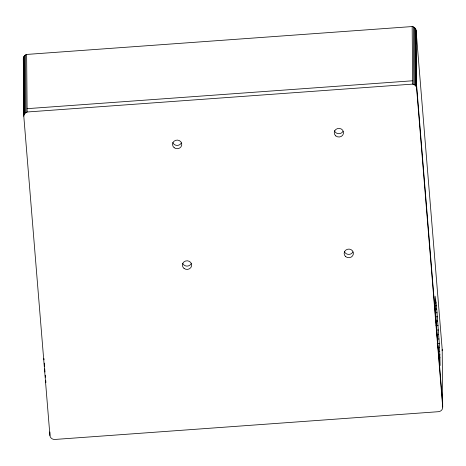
<?xml version="1.0" encoding="UTF-8"?>
<svg xmlns="http://www.w3.org/2000/svg" width="466" height="466" viewBox="0 0 466 466"><rect width="100%" height="100%" fill="white"/><g stroke="black" fill="none" stroke-linecap="round" stroke-linejoin="round"><path stroke-width="0.7" d="M23.3 58.699C23.265 56.712 24.75 54.959 26.632 54.44L412.16 26.556C414.099 26.83 415.812 28.362 416.074 30.342L442.199 349.494L442.7 407.051A4.637 4.322 -0.5 0 1 438.43 411.694L54.982 439.444A4.637 4.322 -0.5 0 1 49.932 435.553L23.801 116.255L23.3 58.699L23.539 61.599M23.801 116.255L23.428 57.574M23.935 115.131L25.082 113.168L27.133 111.997L412.66 84.113C414.6 84.387 416.313 85.919 416.575 87.899L442.7 407.051M27.104 108.665L412.631 80.775M434.673 302.917L436.094 302.818L437.044 312.756L439.572 347.415L440.149 365.507L437.859 344.927L416.546 84.562M434.97 305.824L436.392 305.719M435.285 309.156L436.706 309.051M435.617 312.861L437.044 312.756M435.25 316.927L437.382 316.769M435.599 321.179L437.731 321.027M435.943 325.606L438.075 325.449M436.281 330.12L438.413 329.963M436.601 334.652L438.733 334.495M437.615 339.067L439.036 338.968M437.184 343.448L439.316 343.296M438.145 347.514L439.572 347.415M438.366 351.347L439.788 351.248M438.547 354.836L439.968 354.731M438.687 357.911L440.108 357.806M436.094 302.818L435.093 296.195L435.46 310.455L437.516 340.675M45.709 380.425L45.913 382.539M45.243 375.212L45.423 377.274M44.975 372.014L44.724 368.915M437.859 344.927L442.671 403.713M44.282 363.125L44.526 366.375M43.95 358.546L44.043 359.857M416.074 30.342L416.575 87.899M415.783 29.247L416.284 86.804M415.194 28.263L415.695 85.82M414.356 27.447L414.857 85.004M413.319 26.871L413.82 84.422M412.16 26.556L412.66 84.113M49.903 431.959L49.932 435.553M26.632 54.44L27.133 111.997M25.525 54.901L26.026 112.457M24.582 55.611L25.082 113.168M23.865 56.52L24.372 114.077M442.199 349.494A4.637 4.322 -0.5 0 1 442.129 350.618M181.321 142.94A4.637 4.322 -0.5 0 1 176.888 145.392A4.637 4.322 -0.5 0 1 172.77 142.509M191.2 263.639A4.637 4.322 -0.5 0 1 186.767 266.092A4.637 4.322 -0.5 0 1 182.649 263.208M342.999 131.33A4.637 4.322 -0.5 0 1 338.502 133.678A4.637 4.322 -0.5 0 1 334.46 130.701M352.931 251.931A4.637 4.322 -0.5 0 1 348.498 254.384A4.637 4.322 -0.5 0 1 344.38 251.506M174.15 147.693A4.637 4.322 -0.5 0 0 181.723 145.2A4.637 4.322 -0.5 0 0 175.63 140.33A4.637 4.322 -0.5 0 0 174.15 147.693M184.029 268.393A4.637 4.322 -0.5 0 0 191.602 265.9A4.637 4.322 -0.5 0 0 185.509 261.03A4.637 4.322 -0.5 0 0 184.029 268.393M345.76 256.69A4.637 4.322 -0.5 0 0 353.333 254.197A4.637 4.322 -0.5 0 0 347.24 249.327A4.637 4.322 -0.5 0 0 345.76 256.69M335.794 135.915A4.637 4.322 -0.5 0 0 343.43 133.602A4.637 4.322 -0.5 0 0 337.471 128.593A4.637 4.322 -0.5 0 0 335.794 135.915"/></g></svg>
